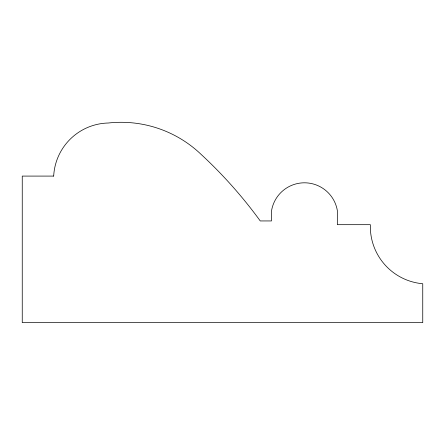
<?xml version="1.0" encoding="UTF-8"?>
<svg xmlns="http://www.w3.org/2000/svg" width="445" height="445" viewBox="0 0 445 445"><rect width="100%" height="100%" fill="white"/><g stroke="black" fill="none" stroke-linecap="round" stroke-linejoin="round"><path stroke-width="0.67" d="M53.684 176.087L22.25 176.087L22.25 322.631L422.75 322.631L422.75 283.738A57.372 57.372 0 0 1 370.362 224.681L337.332 224.681L337.332 210.474A33.358 33.358 0 0 0 271.472 211.225L271.472 220.942L260.247 220.942A456.069 456.069 0 0 0 201.123 154.404A115.767 115.767 0 0 0 108.319 123.009A55.942 55.942 0 0 0 53.684 176.087"/></g></svg>
